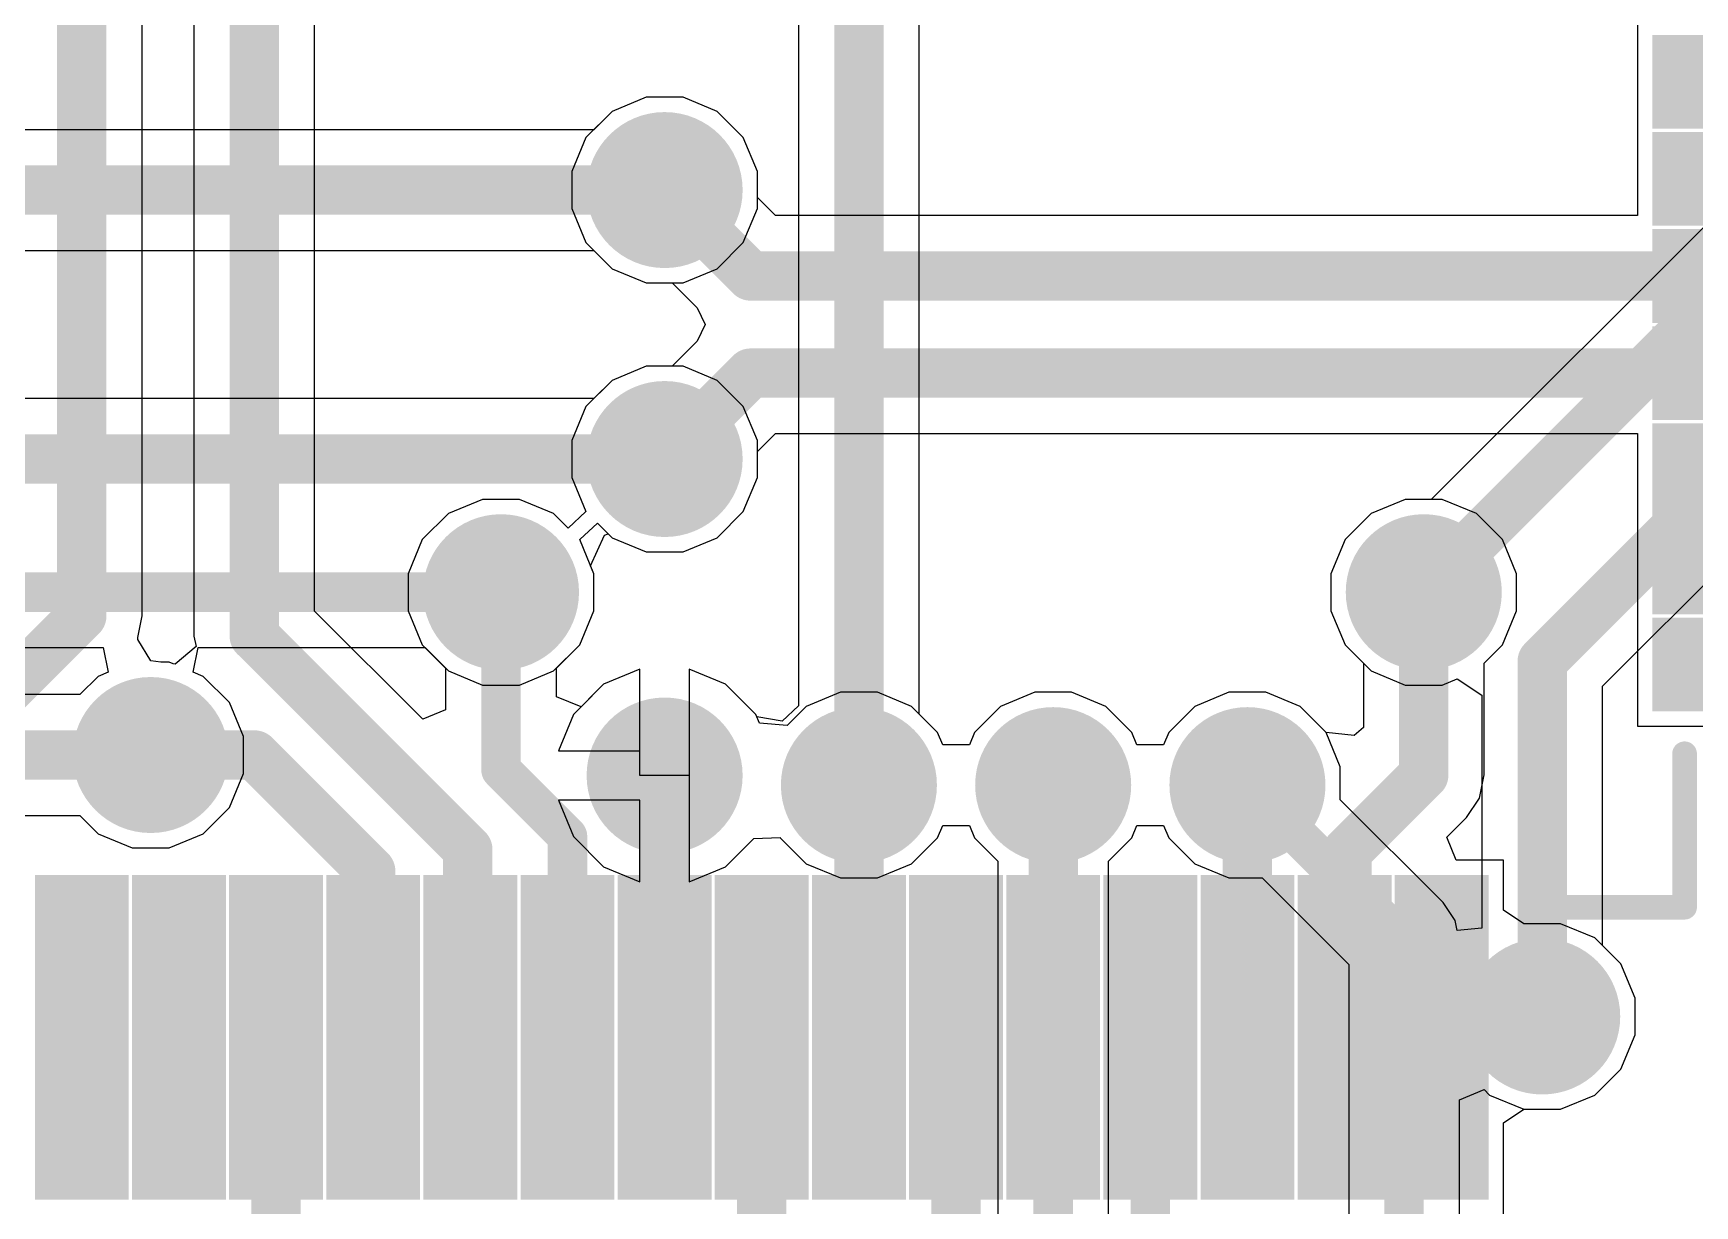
# Model space of a CAD drawing. Header units: millimetres. Extents: x -11 to 156, y -11 to 109.
# Drawn here: x 106.69 to 115.24, y 21.94 to 27.97 of the extents above; entities that cross this region are included whole.
import ezdxf

# ---------------------------------------------------------------- set-up
doc = ezdxf.new("R2010")
doc.units = ezdxf.units.MM
for name, color, linetype in [('BottomLayer', 5, 'Continuous'), ('BottomSolder', 6, 'Continuous'), ('TopLayer', 1, 'Continuous'), ('TopOverlay', 2, 'Continuous'), ('TopPaste', 8, 'Continuous'), ('TopSolder', 216, 'Continuous'), ('ViaHoleLayer', 16, 'Continuous')]:
    doc.layers.add(name, color=color, linetype=linetype)

# ---------------------------------------------------------------- blocks, each defined once
blk = doc.blocks.new('64_TQFP__10_10__11')
at = {"layer": 'TopLayer'}
for points in [[(-3.89, 4.935), (-3.89, 6.405), (-3.61, 6.405), (-3.61, 4.935)], [(-3.39, 4.935), (-3.39, 6.405), (-3.11, 6.405), (-3.11, 4.935)], [(-2.89, 4.935), (-2.89, 6.405), (-2.61, 6.405), (-2.61, 4.935)], [(-2.39, 4.935), (-2.39, 6.405), (-2.11, 6.405), (-2.11, 4.935)], [(-1.89, 4.935), (-1.89, 6.405), (-1.61, 6.405), (-1.61, 4.935)], [(-1.39, 4.935), (-1.39, 6.405), (-1.11, 6.405), (-1.11, 4.935)], [(-0.89, 4.935), (-0.89, 6.405), (-0.61, 6.405), (-0.61, 4.935)], [(-0.39, 4.935), (-0.39, 6.405), (-0.11, 6.405), (-0.11, 4.935)], [(0.11, 4.935), (0.11, 6.405), (0.39, 6.405), (0.39, 4.935)], [(0.61, 4.935), (0.61, 6.405), (0.89, 6.405), (0.89, 4.935)], [(1.11, 4.935), (1.11, 6.405), (1.39, 6.405), (1.39, 4.935)], [(1.61, 4.935), (1.61, 6.405), (1.89, 6.405), (1.89, 4.935)], [(2.11, 4.935), (2.11, 6.405), (2.39, 6.405), (2.39, 4.935)], [(2.61, 4.935), (2.61, 6.405), (2.89, 6.405), (2.89, 4.935)], [(3.11, 4.935), (3.11, 6.405), (3.39, 6.405), (3.39, 4.935)], [(-6.405, 3.89), (-4.935, 3.89), (-4.935, 3.61), (-6.405, 3.61)], [(-6.405, 3.39), (-4.935, 3.39), (-4.935, 3.11), (-6.405, 3.11)], [(-6.405, 2.89), (-4.935, 2.89), (-4.935, 2.61), (-6.405, 2.61)], [(-6.405, 2.39), (-4.935, 2.39), (-4.935, 2.11), (-6.405, 2.11)], [(-6.405, 1.89), (-4.935, 1.89), (-4.935, 1.61), (-6.405, 1.61)], [(-6.405, 1.39), (-4.935, 1.39), (-4.935, 1.11), (-6.405, 1.11)], [(-6.405, 0.89), (-4.935, 0.89), (-4.935, 0.61), (-6.405, 0.61)]]:
    blk.add_hatch(color=1, dxfattribs=at).paths.add_polyline_path(points)
at = {"layer": 'TopPaste'}
for points in [[(-3.89, 4.935), (-3.89, 6.405), (-3.61, 6.405), (-3.61, 4.935)], [(-3.39, 4.935), (-3.39, 6.405), (-3.11, 6.405), (-3.11, 4.935)], [(-2.89, 4.935), (-2.89, 6.405), (-2.61, 6.405), (-2.61, 4.935)], [(-2.39, 4.935), (-2.39, 6.405), (-2.11, 6.405), (-2.11, 4.935)], [(-1.89, 4.935), (-1.89, 6.405), (-1.61, 6.405), (-1.61, 4.935)], [(-1.39, 4.935), (-1.39, 6.405), (-1.11, 6.405), (-1.11, 4.935)], [(-0.89, 4.935), (-0.89, 6.405), (-0.61, 6.405), (-0.61, 4.935)], [(-0.39, 4.935), (-0.39, 6.405), (-0.11, 6.405), (-0.11, 4.935)], [(0.11, 4.935), (0.11, 6.405), (0.39, 6.405), (0.39, 4.935)], [(0.61, 4.935), (0.61, 6.405), (0.89, 6.405), (0.89, 4.935)], [(1.11, 4.935), (1.11, 6.405), (1.39, 6.405), (1.39, 4.935)], [(1.61, 4.935), (1.61, 6.405), (1.89, 6.405), (1.89, 4.935)], [(2.11, 4.935), (2.11, 6.405), (2.39, 6.405), (2.39, 4.935)], [(2.61, 4.935), (2.61, 6.405), (2.89, 6.405), (2.89, 4.935)], [(3.11, 4.935), (3.11, 6.405), (3.39, 6.405), (3.39, 4.935)], [(-6.405, 3.89), (-4.935, 3.89), (-4.935, 3.61), (-6.405, 3.61)], [(-6.405, 3.39), (-4.935, 3.39), (-4.935, 3.11), (-6.405, 3.11)], [(-6.405, 2.89), (-4.935, 2.89), (-4.935, 2.61), (-6.405, 2.61)], [(-6.405, 2.39), (-4.935, 2.39), (-4.935, 2.11), (-6.405, 2.11)], [(-6.405, 1.89), (-4.935, 1.89), (-4.935, 1.61), (-6.405, 1.61)], [(-6.405, 1.39), (-4.935, 1.39), (-4.935, 1.11), (-6.405, 1.11)], [(-6.405, 0.89), (-4.935, 0.89), (-4.935, 0.61), (-6.405, 0.61)]]:
    blk.add_hatch(color=8, dxfattribs=at).paths.add_polyline_path(points)
at = {"layer": 'TopSolder'}
for points in [[(-3.9916, 4.8334), (-3.9916, 6.5066), (-3.5084, 6.5066), (-3.5084, 4.8334)], [(-3.4916, 4.8334), (-3.4916, 6.5066), (-3.0084, 6.5066), (-3.0084, 4.8334)], [(-2.9916, 4.8334), (-2.9916, 6.5066), (-2.5084, 6.5066), (-2.5084, 4.8334)], [(-2.4916, 4.8334), (-2.4916, 6.5066), (-2.0084, 6.5066), (-2.0084, 4.8334)], [(-1.9916, 4.8334), (-1.9916, 6.5066), (-1.5084, 6.5066), (-1.5084, 4.8334)], [(-1.4916, 4.8334), (-1.4916, 6.5066), (-1.0084, 6.5066), (-1.0084, 4.8334)], [(-0.9916, 4.8334), (-0.9916, 6.5066), (-0.5084, 6.5066), (-0.5084, 4.8334)], [(-0.4916, 4.8334), (-0.4916, 6.5066), (-0.0084, 6.5066), (-0.0084, 4.8334)], [(0.0084, 4.8334), (0.0084, 6.5066), (0.4916, 6.5066), (0.4916, 4.8334)], [(0.5084, 4.8334), (0.5084, 6.5066), (0.9916, 6.5066), (0.9916, 4.8334)], [(1.0084, 4.8334), (1.0084, 6.5066), (1.4916, 6.5066), (1.4916, 4.8334)], [(1.5084, 4.8334), (1.5084, 6.5066), (1.9916, 6.5066), (1.9916, 4.8334)], [(2.0084, 4.8334), (2.0084, 6.5066), (2.4916, 6.5066), (2.4916, 4.8334)], [(2.5084, 4.8334), (2.5084, 6.5066), (2.9916, 6.5066), (2.9916, 4.8334)], [(3.0084, 4.8334), (3.0084, 6.5066), (3.4916, 6.5066), (3.4916, 4.8334)], [(-6.5066, 3.9916), (-4.8334, 3.9916), (-4.8334, 3.5084), (-6.5066, 3.5084)], [(-6.5066, 3.4916), (-4.8334, 3.4916), (-4.8334, 3.0084), (-6.5066, 3.0084)], [(-6.5066, 2.9916), (-4.8334, 2.9916), (-4.8334, 2.5084), (-6.5066, 2.5084)], [(-6.5066, 2.4916), (-4.8334, 2.4916), (-4.8334, 2.0084), (-6.5066, 2.0084)], [(-6.5066, 1.9916), (-4.8334, 1.9916), (-4.8334, 1.5084), (-6.5066, 1.5084)], [(-6.5066, 1.4916), (-4.8334, 1.4916), (-4.8334, 1.0084), (-6.5066, 1.0084)], [(-6.5066, 0.9916), (-4.8334, 0.9916), (-4.8334, 0.5084), (-6.5066, 0.5084)]]:
    blk.add_hatch(color=216, dxfattribs=at).paths.add_polyline_path(points)
at = {"layer": 'TopOverlay', "const_width": 0.127}
for points in [[(-5, 5), (-5, 4.21)], [(-4.21, 5), (-5, 5)]]:
    blk.add_lwpolyline(points, dxfattribs=at)
at = {"layer": 'TopOverlay', "const_width": 0.0635}
for points in [[(-5.0318, 5, 1), (-4.9683, 5, 1)], [(-5.0318, 5, 1), (-4.9683, 5, 1)], [(-4.2417, 5, 1), (-4.1782, 5, 1)], [(-5.0318, 4.21, 1), (-4.9683, 4.21, 1)]]:
    blk.add_lwpolyline(points, format="xyb", close=True, dxfattribs=at)

msp = doc.modelspace()

# ---------------------------------------------------------------- hatches: boundary and pattern name
at = {"layer": 'BottomLayer'}
h = msp.add_hatch(color=5, dxfattribs=at)
edge = h.paths.add_edge_path()
edge.add_arc((109.9352, 27.1658), 0.3, 0, 360)
h = msp.add_hatch(color=5, dxfattribs=at)
edge = h.paths.add_edge_path()
edge.add_arc((109.9352, 25.781), 0.3, 0, 360)
h = msp.add_hatch(color=5, dxfattribs=at)
edge = h.paths.add_edge_path()
edge.add_arc((109.093, 25.0952), 0.3, 0, 360)
h = msp.add_hatch(color=5, dxfattribs=at)
edge = h.paths.add_edge_path()
edge.add_arc((113.8428, 25.0952), 0.3, 0, 360)
h = msp.add_hatch(color=5, dxfattribs=at)
edge = h.paths.add_edge_path()
edge.add_arc((107.2896, 24.257), 0.3, 0, 360)
h = msp.add_hatch(color=5, dxfattribs=at)
edge = h.paths.add_edge_path()
edge.add_arc((109.9352, 24.1514), 0.3, 0, 360)
h = msp.add_hatch(color=5, dxfattribs=at)
edge = h.paths.add_edge_path()
edge.add_arc((110.9352, 24.102), 0.3, 0, 360)
h = msp.add_hatch(color=5, dxfattribs=at)
edge = h.paths.add_edge_path()
edge.add_arc((111.9352, 24.102), 0.3, 0, 360)
h = msp.add_hatch(color=5, dxfattribs=at)
edge = h.paths.add_edge_path()
edge.add_arc((112.9352, 24.102), 0.3, 0, 360)
h = msp.add_hatch(color=5, dxfattribs=at)
edge = h.paths.add_edge_path()
edge.add_arc((114.4524, 22.9108), 0.3, 0, 360)
at = {"layer": 'BottomSolder'}
h = msp.add_hatch(color=6, dxfattribs=at)
edge = h.paths.add_edge_path()
edge.add_arc((109.9352, 27.1658), 0.4016, 0, 360)
h = msp.add_hatch(color=6, dxfattribs=at)
edge = h.paths.add_edge_path()
edge.add_arc((109.9352, 25.781), 0.4016, 0, 360)
h = msp.add_hatch(color=6, dxfattribs=at)
edge = h.paths.add_edge_path()
edge.add_arc((109.093, 25.0952), 0.4016, 0, 360)
h = msp.add_hatch(color=6, dxfattribs=at)
edge = h.paths.add_edge_path()
edge.add_arc((113.8428, 25.0952), 0.4016, 0, 360)
h = msp.add_hatch(color=6, dxfattribs=at)
edge = h.paths.add_edge_path()
edge.add_arc((107.2896, 24.257), 0.4016, 0, 360)
h = msp.add_hatch(color=6, dxfattribs=at)
edge = h.paths.add_edge_path()
edge.add_arc((109.9352, 24.1514), 0.4016, 0, 360)
h = msp.add_hatch(color=6, dxfattribs=at)
edge = h.paths.add_edge_path()
edge.add_arc((110.9352, 24.102), 0.4016, 0, 360)
h = msp.add_hatch(color=6, dxfattribs=at)
edge = h.paths.add_edge_path()
edge.add_arc((111.9352, 24.102), 0.4016, 0, 360)
h = msp.add_hatch(color=6, dxfattribs=at)
edge = h.paths.add_edge_path()
edge.add_arc((112.9352, 24.102), 0.4016, 0, 360)
h = msp.add_hatch(color=6, dxfattribs=at)
edge = h.paths.add_edge_path()
edge.add_arc((114.4524, 22.9108), 0.4016, 0, 360)
at = {"layer": 'TopLayer'}
h = msp.add_hatch(color=1, dxfattribs=at)
edge = h.paths.add_edge_path()
edge.add_arc((109.9352, 27.1658), 0.3, 0, 360)
h = msp.add_hatch(color=1, dxfattribs=at)
edge = h.paths.add_edge_path()
edge.add_arc((109.9352, 25.781), 0.3, 0, 360)
h = msp.add_hatch(color=1, dxfattribs=at)
edge = h.paths.add_edge_path()
edge.add_arc((109.093, 25.0952), 0.3, 0, 360)
h = msp.add_hatch(color=1, dxfattribs=at)
edge = h.paths.add_edge_path()
edge.add_arc((113.8428, 25.0952), 0.3, 0, 360)
h = msp.add_hatch(color=1, dxfattribs=at)
edge = h.paths.add_edge_path()
edge.add_arc((107.2896, 24.257), 0.3, 0, 360)
h = msp.add_hatch(color=1, dxfattribs=at)
edge = h.paths.add_edge_path()
edge.add_arc((109.9352, 24.1514), 0.3, 0, 360)
h = msp.add_hatch(color=1, dxfattribs=at)
edge = h.paths.add_edge_path()
edge.add_arc((110.9352, 24.102), 0.3, 0, 360)
h = msp.add_hatch(color=1, dxfattribs=at)
edge = h.paths.add_edge_path()
edge.add_arc((111.9352, 24.102), 0.3, 0, 360)
h = msp.add_hatch(color=1, dxfattribs=at)
edge = h.paths.add_edge_path()
edge.add_arc((112.9352, 24.102), 0.3, 0, 360)
h = msp.add_hatch(color=1, dxfattribs=at)
edge = h.paths.add_edge_path()
edge.add_arc((114.4524, 22.9108), 0.3, 0, 360)
at = {"layer": 'TopSolder'}
h = msp.add_hatch(color=216, dxfattribs=at)
edge = h.paths.add_edge_path()
edge.add_arc((109.9352, 27.1658), 0.4016, 0, 360)
h = msp.add_hatch(color=216, dxfattribs=at)
edge = h.paths.add_edge_path()
edge.add_arc((109.9352, 25.781), 0.4016, 0, 360)
h = msp.add_hatch(color=216, dxfattribs=at)
edge = h.paths.add_edge_path()
edge.add_arc((109.093, 25.0952), 0.4016, 0, 360)
h = msp.add_hatch(color=216, dxfattribs=at)
edge = h.paths.add_edge_path()
edge.add_arc((113.8428, 25.0952), 0.4016, 0, 360)
h = msp.add_hatch(color=216, dxfattribs=at)
edge = h.paths.add_edge_path()
edge.add_arc((107.2896, 24.257), 0.4016, 0, 360)
h = msp.add_hatch(color=216, dxfattribs=at)
edge = h.paths.add_edge_path()
edge.add_arc((109.9352, 24.1514), 0.4016, 0, 360)
h = msp.add_hatch(color=216, dxfattribs=at)
edge = h.paths.add_edge_path()
edge.add_arc((110.9352, 24.102), 0.4016, 0, 360)
h = msp.add_hatch(color=216, dxfattribs=at)
edge = h.paths.add_edge_path()
edge.add_arc((111.9352, 24.102), 0.4016, 0, 360)
h = msp.add_hatch(color=216, dxfattribs=at)
edge = h.paths.add_edge_path()
edge.add_arc((112.9352, 24.102), 0.4016, 0, 360)
h = msp.add_hatch(color=216, dxfattribs=at)
edge = h.paths.add_edge_path()
edge.add_arc((114.4524, 22.9108), 0.4016, 0, 360)
at = {"layer": 'ViaHoleLayer'}
h = msp.add_hatch(color=16, dxfattribs=at)
edge = h.paths.add_edge_path()
edge.add_arc((109.9352, 27.1658), 0.15, 0, 360)
h = msp.add_hatch(color=16, dxfattribs=at)
edge = h.paths.add_edge_path()
edge.add_arc((109.9352, 25.781), 0.15, 0, 360)
h = msp.add_hatch(color=16, dxfattribs=at)
edge = h.paths.add_edge_path()
edge.add_arc((109.093, 25.0952), 0.15, 0, 360)
h = msp.add_hatch(color=16, dxfattribs=at)
edge = h.paths.add_edge_path()
edge.add_arc((113.8428, 25.0952), 0.15, 0, 360)
h = msp.add_hatch(color=16, dxfattribs=at)
edge = h.paths.add_edge_path()
edge.add_arc((107.2896, 24.257), 0.15, 0, 360)
h = msp.add_hatch(color=16, dxfattribs=at)
edge = h.paths.add_edge_path()
edge.add_arc((109.9352, 24.1514), 0.15, 0, 360)
h = msp.add_hatch(color=16, dxfattribs=at)
edge = h.paths.add_edge_path()
edge.add_arc((110.9352, 24.102), 0.15, 0, 360)
h = msp.add_hatch(color=16, dxfattribs=at)
edge = h.paths.add_edge_path()
edge.add_arc((111.9352, 24.102), 0.15, 0, 360)
h = msp.add_hatch(color=16, dxfattribs=at)
edge = h.paths.add_edge_path()
edge.add_arc((112.9352, 24.102), 0.15, 0, 360)
h = msp.add_hatch(color=16, dxfattribs=at)
edge = h.paths.add_edge_path()
edge.add_arc((114.4524, 22.9108), 0.15, 0, 360)

# ---------------------------------------------------------------- linework, layer by layer
at = {"layer": 'BottomLayer'}
for p, q in [((111.246, 24.4669), (111.246, 28.2822)), ((110.6244, 28.1535), (110.6244, 24.5102)), ((109.8402, 27.6436), (109.6645, 27.5709)), ((110.0302, 27.6436), (109.8402, 27.6436)), ((110.2059, 27.5709), (110.0302, 27.6436)), ((109.6645, 27.5709), (109.5703, 27.4766)), ((110.3403, 27.4364), (110.2059, 27.5709)), ((109.5703, 27.4766), (100.1631, 27.4766)), ((110.413, 27.2608), (110.3403, 27.4364)), ((110.413, 27.0708), (110.413, 27.2608)), ((115.5281, 27.2199), (113.8811, 25.573)), ((110.3403, 26.8951), (110.413, 27.0708)), ((96.8143, 26.855), (109.5703, 26.855)), ((109.5703, 26.855), (109.6645, 26.7607)), ((110.2059, 26.7607), (110.3403, 26.8951)), ((109.6645, 26.7607), (109.8402, 26.688)), ((109.8402, 26.688), (110.0302, 26.688)), ((110.0302, 26.688), (110.2059, 26.7607)), ((109.8402, 26.2588), (109.6645, 26.1861)), ((110.0302, 26.2588), (109.8402, 26.2588)), ((110.2059, 26.1861), (110.0302, 26.2588)), ((109.6645, 26.1861), (109.5703, 26.0918)), ((110.3403, 26.0517), (110.2059, 26.1861)), ((114.7632, 24.6109), (116.3337, 26.1814)), ((109.5703, 26.0918), (96.2307, 26.0918)), ((110.413, 25.876), (110.3403, 26.0517)), ((110.413, 25.686), (110.413, 25.876)), ((110.3403, 25.5103), (110.413, 25.686)), ((113.7478, 25.573), (113.5721, 25.5003)), ((113.8811, 25.573), (113.7478, 25.573)), ((110.2059, 25.3759), (110.3403, 25.5103)), ((113.5721, 25.5003), (113.4377, 25.3659)), ((109.5539, 25.2311), (109.6261, 25.3887)), ((109.6261, 25.3887), (109.6454, 25.3951)), ((109.6454, 25.3951), (109.6645, 25.3759)), ((109.6645, 25.3759), (109.8402, 25.3032)), ((110.0302, 25.3032), (110.2059, 25.3759)), ((113.4377, 25.3659), (113.365, 25.1902)), ((109.5708, 25.1902), (109.5539, 25.2311)), ((109.8402, 25.3032), (110.0302, 25.3032)), ((109.5708, 25.0002), (109.5708, 25.1902)), ((113.365, 25.1902), (113.365, 25.0002)), ((109.4981, 24.8245), (109.5708, 25.0002)), ((113.365, 25.0002), (113.4377, 24.8245)), ((98.314, 24.8103), (107.045, 24.8103)), ((107.045, 24.8103), (107.0703, 24.6833)), ((107.5089, 24.6833), (107.5342, 24.8103)), ((107.5342, 24.8103), (108.7022, 24.8103)), ((108.7022, 24.8103), (108.8223, 24.6901)), ((109.3637, 24.6901), (109.4981, 24.8245)), ((113.4377, 24.8245), (113.5721, 24.6901)), ((107.0189, 24.6621), (106.9247, 24.5678)), ((107.0703, 24.6833), (107.0189, 24.6621)), ((107.5603, 24.6621), (107.5089, 24.6833)), ((107.6947, 24.5277), (107.5603, 24.6621)), ((108.8223, 24.6901), (108.998, 24.6174)), ((109.188, 24.6174), (109.3637, 24.6901)), ((109.8082, 24.6984), (109.6214, 24.6211)), ((109.8082, 24.2784), (109.8082, 24.6984)), ((110.249, 24.6211), (110.0622, 24.6984)), ((110.0622, 24.6984), (110.0622, 24.1514)), ((113.5721, 24.6901), (113.7478, 24.6174)), ((113.9378, 24.6174), (114.0146, 24.6492)), ((114.0146, 24.6492), (114.1416, 24.5643)), ((106.9247, 24.5678), (98.4343, 24.5678)), ((108.998, 24.6174), (109.188, 24.6174)), ((109.6214, 24.6211), (109.4655, 24.4652)), ((110.4049, 24.4652), (110.249, 24.6211)), ((111.8402, 24.5798), (111.6645, 24.5071)), ((112.0302, 24.5798), (111.8402, 24.5798)), ((112.2059, 24.5071), (112.0302, 24.5798)), ((112.8402, 24.5798), (112.6645, 24.5071)), ((113.0302, 24.5798), (112.8402, 24.5798)), ((113.2059, 24.5071), (113.0302, 24.5798)), ((113.7478, 24.6174), (113.9378, 24.6174)), ((114.1416, 24.5643), (114.1416, 23.366)), ((114.7632, 23.2757), (114.7632, 24.6109)), ((107.7674, 24.352), (107.6947, 24.5277)), ((109.4655, 24.4652), (109.3882, 24.2784)), ((110.4097, 24.4534), (110.4049, 24.4652)), ((110.6244, 24.5102), (110.5405, 24.4316)), ((111.3403, 24.3727), (111.246, 24.4669)), ((111.6645, 24.5071), (111.5301, 24.3727)), ((112.3403, 24.3727), (112.2059, 24.5071)), ((112.6645, 24.5071), (112.5301, 24.3727)), ((113.3403, 24.3727), (113.2059, 24.5071)), ((110.5405, 24.4316), (110.4097, 24.4534)), ((107.7674, 24.162), (107.7674, 24.352)), ((111.3665, 24.3094), (111.3403, 24.3727)), ((111.5039, 24.3094), (111.3665, 24.3094)), ((111.5301, 24.3727), (111.5039, 24.3094)), ((112.3665, 24.3094), (112.3403, 24.3727)), ((112.5039, 24.3094), (112.3665, 24.3094)), ((112.5301, 24.3727), (112.5039, 24.3094)), ((113.413, 24.197), (113.3403, 24.3727)), ((109.3882, 24.2784), (109.8082, 24.2784)), ((107.6947, 23.9863), (107.7674, 24.162)), ((110.0622, 24.1514), (110.0622, 23.6044)), ((113.413, 24.0271), (113.413, 24.197)), ((107.5603, 23.8519), (107.6947, 23.9863)), ((109.8082, 24.0244), (109.3882, 24.0244)), ((109.3882, 24.0244), (109.4655, 23.8376)), ((109.8082, 23.6044), (109.8082, 24.0244)), ((113.9426, 23.4974), (113.413, 24.0271)), ((101.9891, 23.9462), (106.9247, 23.9462)), ((106.9247, 23.9462), (107.0189, 23.8519)), ((111.3403, 23.8313), (111.3665, 23.8946)), ((111.3665, 23.8946), (111.5039, 23.8946)), ((111.5039, 23.8946), (111.5301, 23.8313)), ((112.3403, 23.8313), (112.3665, 23.8946)), ((112.3665, 23.8946), (112.5039, 23.8946)), ((112.5039, 23.8946), (112.5301, 23.8313)), ((107.0189, 23.8519), (107.1946, 23.7792)), ((107.1946, 23.7792), (107.3846, 23.7792)), ((107.3846, 23.7792), (107.5603, 23.8519)), ((109.4655, 23.8376), (109.6214, 23.6817)), ((110.249, 23.6817), (110.3944, 23.8271)), ((110.3944, 23.8271), (110.5297, 23.8324)), ((110.5297, 23.8324), (110.5301, 23.8313)), ((110.5301, 23.8313), (110.6645, 23.6969)), ((111.2059, 23.6969), (111.3403, 23.8313)), ((111.5301, 23.8313), (111.6503, 23.7112)), ((112.2201, 23.7112), (112.3403, 23.8313)), ((112.5301, 23.8313), (112.6645, 23.6969)), ((110.6645, 23.6969), (110.8402, 23.6242)), ((111.0302, 23.6242), (111.2059, 23.6969)), ((111.6503, 23.7112), (111.6503, 19.9488)), ((112.2201, 19.9488), (112.2201, 23.7112)), ((112.6645, 23.6969), (112.8402, 23.6242)), ((109.6214, 23.6817), (109.8082, 23.6044)), ((110.0622, 23.6044), (110.249, 23.6817)), ((110.8402, 23.6242), (111.0302, 23.6242)), ((112.8402, 23.6242), (113.0101, 23.6242)), ((113.0101, 23.6242), (113.4563, 23.178)), ((114.0044, 23.405), (113.9426, 23.4974)), ((113.9426, 23.4974), (113.9426, 23.4974)), ((114.0146, 23.3535), (114.0044, 23.405)), ((114.1416, 23.366), (114.0146, 23.3535)), ((114.8575, 23.1815), (114.7632, 23.2757)), ((113.4563, 23.178), (113.4563, 20.935)), ((114.9302, 23.0058), (114.8575, 23.1815)), ((114.9302, 22.8158), (114.9302, 23.0058)), ((114.8575, 22.6401), (114.9302, 22.8158)), ((114.7231, 22.5057), (114.8575, 22.6401)), ((114.0261, 22.4818), (114.1531, 22.5344)), ((114.1531, 22.5344), (114.1817, 22.5057)), ((114.1817, 22.5057), (114.3574, 22.433)), ((114.5474, 22.433), (114.7231, 22.5057)), ((114.0261, 18.5772), (114.0261, 22.4818)), ((114.3574, 22.433), (114.5474, 22.433))]:
    msp.add_line(p, q, dxfattribs=at)
for points, const_width in [([(110.9352, 24.102), (110.9352, 28.2822)], 0.254), ([(96.6856, 27.1658), (109.9352, 27.1658)], 0.254), ([(113.8428, 25.0952), (115.7478, 27.0002)], 0.254), ([(114.4524, 24.7396), (116.205, 26.4922)], 0.254), ([(96.0628, 25.781), (109.9352, 25.781)], 0.254), ([(97.6122, 25.0952), (109.093, 25.0952)], 0.2032), ([(114.4524, 22.9108), (114.4524, 24.7396)], 0.254), ([(98.0694, 24.257), (107.2896, 24.257)], 0.254), ([(111.9352, 19.558), (111.9352, 24.102)], 0.2032), ([(112.9352, 24.102), (113.7412, 23.296)], 0.2032), ([(113.7412, 18.1864), (113.7412, 23.296)], 0.2032)]:
    msp.add_lwpolyline(points, dxfattribs=dict(at, const_width=const_width))
for points, const_width in [([(109.8717, 27.1658, 1), (109.9987, 27.1658, 1)], 0.127), ([(109.8717, 25.781, 1), (109.9987, 25.781, 1)], 0.127), ([(109.0422, 25.0952, 1), (109.1438, 25.0952, 1)], 0.1016), ([(113.7793, 25.0952, 1), (113.9063, 25.0952, 1)], 0.127), ([(114.3889, 24.7396, 1), (114.5159, 24.7396, 1)], 0.127), ([(114.3889, 24.7396, 1), (114.5159, 24.7396, 1)], 0.127), ([(107.2261, 24.257, 1), (107.3531, 24.257, 1)], 0.127), ([(110.8717, 24.102, 1), (110.9987, 24.102, 1)], 0.127), ([(111.8844, 24.102, 1), (111.986, 24.102, 1)], 0.1016), ([(112.8844, 24.102, 1), (112.986, 24.102, 1)], 0.1016), ([(113.6904, 23.296, 1), (113.792, 23.296, 1)], 0.1016), ([(113.6904, 23.296, 1), (113.792, 23.296, 1)], 0.1016), ([(114.3889, 22.9108, 1), (114.5159, 22.9108, 1)], 0.127)]:
    msp.add_lwpolyline(points, format="xyb", close=True, dxfattribs=dict(at, const_width=const_width))
at = {"layer": 'TopLayer'}
for p, q in [((107.246, 24.9735), (107.246, 32.5025)), ((107.5122, 32.3249), (107.5122, 24.8695)), ((108.1338, 24.9982), (108.1338, 32.3249)), ((114.9424, 28.2206), (114.9424, 27.0342)), ((109.8402, 27.6436), (109.6645, 27.5709)), ((110.0302, 27.6436), (109.8402, 27.6436)), ((110.2059, 27.5709), (110.0302, 27.6436)), ((109.6645, 27.5709), (109.5301, 27.4364)), ((110.3403, 27.4364), (110.2059, 27.5709)), ((109.5301, 27.4364), (109.4574, 27.2608)), ((110.413, 27.2608), (110.3403, 27.4364)), ((109.4574, 27.2608), (109.4574, 27.0708)), ((110.413, 27.1275), (110.413, 27.2608)), ((110.5063, 27.0342), (110.413, 27.1275)), ((109.4574, 27.0708), (109.5301, 26.8951)), ((114.9424, 27.0342), (110.5063, 27.0342)), ((109.5301, 26.8951), (109.6645, 26.7607)), ((109.6645, 26.7607), (109.8402, 26.688)), ((109.8402, 26.688), (109.9735, 26.688)), ((109.9735, 26.688), (110.1026, 26.5589)), ((110.1026, 26.5589), (110.1434, 26.4734)), ((110.1434, 26.4734), (110.1026, 26.3879)), ((110.1026, 26.3879), (109.9735, 26.2588)), ((109.8402, 26.2588), (109.6645, 26.1861)), ((109.9735, 26.2588), (109.8402, 26.2588)), ((109.6645, 26.1861), (109.5301, 26.0517)), ((109.5301, 26.0517), (109.4574, 25.876)), ((109.4574, 25.876), (109.4574, 25.686)), ((110.413, 25.8193), (110.5063, 25.9126)), ((110.5063, 25.9126), (114.9424, 25.9126)), ((114.9424, 25.9126), (114.9424, 25.4056)), ((110.413, 25.686), (110.413, 25.8193)), ((109.4574, 25.686), (109.5301, 25.5104)), ((110.3403, 25.5103), (110.413, 25.686)), ((108.998, 25.573), (108.8223, 25.5003)), ((109.188, 25.573), (108.998, 25.573)), ((109.3637, 25.5003), (109.188, 25.573)), ((113.7478, 25.573), (113.5721, 25.5003)), ((113.9378, 25.573), (113.7478, 25.573)), ((114.1135, 25.5003), (113.9378, 25.573)), ((108.8223, 25.5003), (108.6879, 25.3659)), ((109.4382, 25.4257), (109.3637, 25.5003)), ((109.5301, 25.5104), (109.4382, 25.4257)), ((110.2059, 25.3759), (110.3403, 25.5103)), ((113.5721, 25.5003), (113.4377, 25.3659)), ((114.2479, 25.3659), (114.1135, 25.5003)), ((109.4981, 25.3658), (109.59, 25.4505)), ((109.59, 25.4505), (109.6645, 25.3759)), ((114.9424, 25.4056), (114.9424, 24.4056)), ((108.6879, 25.3659), (108.6152, 25.1902)), ((109.5708, 25.1902), (109.4981, 25.3658)), ((109.6645, 25.3759), (109.8402, 25.3032)), ((110.0302, 25.3032), (110.2059, 25.3759)), ((113.4377, 25.3659), (113.365, 25.1902)), ((114.3206, 25.1902), (114.2479, 25.3659)), ((109.8402, 25.3032), (110.0302, 25.3032)), ((108.6152, 25.1902), (108.6152, 25.0002)), ((109.5708, 25.0002), (109.5708, 25.1902)), ((113.365, 25.1902), (113.365, 25.0002)), ((114.3206, 25.0002), (114.3206, 25.1902)), ((107.2238, 24.8618), (107.246, 24.9735)), ((108.6908, 24.4412), (108.1338, 24.9982)), ((108.6152, 25.0002), (108.6879, 24.8245)), ((109.4981, 24.8245), (109.5708, 25.0002)), ((113.365, 25.0002), (113.4377, 24.8245)), ((114.2479, 24.8245), (114.3206, 25.0002)), ((107.2236, 24.8524), (107.2238, 24.8618)), ((107.2907, 24.7419), (107.2236, 24.8524)), ((107.5231, 24.8149), (107.4153, 24.7247)), ((107.5122, 24.8695), (107.5231, 24.8149)), ((108.6879, 24.8245), (108.8081, 24.7044)), ((109.3779, 24.7044), (109.4981, 24.8245)), ((113.4377, 24.8245), (113.532, 24.7303)), ((114.1536, 24.7303), (114.2479, 24.8245)), ((107.3424, 24.7348), (107.2907, 24.7419)), ((107.3846, 24.7348), (107.3424, 24.7348)), ((107.4057, 24.7261), (107.3846, 24.7348)), ((107.4153, 24.7247), (107.4057, 24.7261)), ((113.532, 24.7303), (113.532, 24.3979)), ((114.1536, 24.1543), (114.1536, 24.7303)), ((108.8081, 24.7044), (108.8081, 24.4898)), ((109.3779, 24.5572), (109.3779, 24.7044)), ((109.8082, 24.6984), (109.6214, 24.6211)), ((109.8082, 24.1514), (109.8082, 24.6984)), ((110.249, 24.6211), (110.0622, 24.6984)), ((110.0622, 24.6984), (110.0622, 24.1514)), ((109.5049, 24.5045), (109.3779, 24.5572)), ((109.6214, 24.6211), (109.5049, 24.5045)), ((110.4049, 24.4652), (110.249, 24.6211)), ((110.8402, 24.5798), (110.6645, 24.5071)), ((111.0302, 24.5798), (110.8402, 24.5798)), ((111.2059, 24.5071), (111.0302, 24.5798)), ((111.8402, 24.5798), (111.6645, 24.5071)), ((112.0302, 24.5798), (111.8402, 24.5798)), ((112.2059, 24.5071), (112.0302, 24.5798)), ((112.8402, 24.5798), (112.6645, 24.5071)), ((113.0302, 24.5798), (112.8402, 24.5798)), ((113.2059, 24.5071), (113.0302, 24.5798)), ((108.8081, 24.4898), (108.6908, 24.4412)), ((110.4232, 24.421), (110.4049, 24.4652)), ((110.6645, 24.5071), (110.5659, 24.4084)), ((111.3403, 24.3727), (111.2059, 24.5071)), ((111.6645, 24.5071), (111.5301, 24.3727)), ((112.3403, 24.3727), (112.2059, 24.5071)), ((112.6645, 24.5071), (112.5301, 24.3727)), ((113.3403, 24.3727), (113.2059, 24.5071)), ((110.5659, 24.4084), (110.4232, 24.421)), ((113.532, 24.3979), (113.4837, 24.3583)), ((114.9424, 24.4056), (116.768, 24.4056)), ((111.3665, 24.3094), (111.3403, 24.3727)), ((111.5039, 24.3094), (111.3665, 24.3094)), ((111.5301, 24.3727), (111.5039, 24.3094)), ((112.3665, 24.3094), (112.3403, 24.3727)), ((112.5039, 24.3094), (112.3665, 24.3094)), ((112.5301, 24.3727), (112.5039, 24.3094)), ((113.4837, 24.3583), (113.3403, 24.3727)), ((110.0622, 24.1514), (109.8082, 24.1514)), ((114.1299, 24.0354), (114.1536, 24.1543)), ((114.0625, 23.9345), (114.1299, 24.0354)), ((113.9615, 23.8335), (114.0625, 23.9345)), ((114.0101, 23.7162), (113.9615, 23.8335)), ((114.253, 23.7162), (114.0101, 23.7162)), ((114.253, 23.4583), (114.253, 23.7162)), ((114.3574, 23.3886), (114.253, 23.4583)), ((114.5474, 23.3886), (114.3574, 23.3886)), ((114.7231, 23.3159), (114.5474, 23.3886)), ((114.8575, 23.1815), (114.7231, 23.3159)), ((114.9302, 23.0058), (114.8575, 23.1815)), ((114.9302, 22.8158), (114.9302, 23.0058)), ((114.8575, 22.6401), (114.9302, 22.8158)), ((114.7231, 22.5057), (114.8575, 22.6401)), ((114.5474, 22.433), (114.7231, 22.5057)), ((114.253, 22.3633), (114.3574, 22.433)), ((114.3574, 22.433), (114.5474, 22.433)), ((114.253, 21.8906), (114.253, 22.3633))]:
    msp.add_line(p, q, dxfattribs=at)
for points, const_width in [([(106.9352, 24.9735), (106.9352, 34.1434)], 0.254), ([(107.823, 24.8695), (107.823, 32.6898)], 0.254), ([(109.9352, 27.1658), (110.3776, 26.7234)], 0.254), ([(110.3776, 26.7234), (115.8552, 26.7234)], 0.254), ([(109.9352, 25.781), (110.3776, 26.2234)], 0.254), ([(110.3776, 26.2234), (115.8552, 26.2234)], 0.254), ([(109.093, 24.1808), (109.093, 25.0952)], 0.2032), ([(113.8428, 24.1543), (113.8428, 25.0952)], 0.254), ([(105.3043, 23.3426), (106.9352, 24.9735)], 0.254), ([(107.823, 24.8695), (108.9222, 23.7703)], 0.254), ([(107.2896, 24.257), (107.8248, 24.257)], 0.254), ([(107.8248, 24.257), (108.4222, 23.6596)], 0.254), ([(109.093, 24.1808), (109.4352, 23.8386)], 0.2032), ([(109.9352, 22.8034), (109.9352, 24.1514)], 0.254), ([(110.9352, 22.8034), (110.9352, 24.102)], 0.254), ([(111.9352, 22.8034), (111.9352, 24.102)], 0.254), ([(112.9352, 23.1695), (112.9352, 24.102)], 0.254), ([(113.4482, 23.7597), (113.8428, 24.1543)], 0.254), ([(108.9222, 22.8164), (108.9222, 23.7703)], 0.254), ([(109.4352, 22.8034), (109.4352, 23.8386)], 0.2032), ([(113.4482, 22.8164), (113.4482, 23.7597)], 0.254), ([(108.4222, 22.8164), (108.4222, 23.6596)], 0.254), ([(112.9352, 23.1695), (112.9482, 23.1565)], 0.254), ([(112.9352, 22.8034), (112.9352, 23.1695)], 0.254), ([(113.9352, 22.8978), (113.9482, 22.9108)], 0.254), ([(113.9352, 22.8034), (113.9352, 22.8978)], 0.254), ([(113.9482, 22.9108), (114.4524, 22.9108)], 0.254), ([(107.9352, 21.7784), (107.9352, 22.8034)], 0.254), ([(108.4222, 22.8164), (108.4352, 22.8034)], 0.254), ([(108.9222, 22.8164), (108.9352, 22.8034)], 0.254), ([(110.4352, 21.1114), (110.4352, 22.8034)], 0.254), ([(111.4352, 20.8226), (111.4352, 22.8034)], 0.254), ([(113.4352, 22.8034), (113.4482, 22.8164)], 0.254), ([(112.4352, 21.1942), (112.4352, 22.8034)], 0.2032)]:
    msp.add_lwpolyline(points, dxfattribs=dict(at, const_width=const_width))
for points, const_width in [([(109.8717, 27.1658, 1), (109.9987, 27.1658, 1)], 0.127), ([(110.3141, 26.7234, 1), (110.4411, 26.7234, 1)], 0.127), ([(110.3141, 26.7234, 1), (110.4411, 26.7234, 1)], 0.127), ([(110.3141, 26.2234, 1), (110.4411, 26.2234, 1)], 0.127), ([(110.3141, 26.2234, 1), (110.4411, 26.2234, 1)], 0.127), ([(109.8717, 25.781, 1), (109.9987, 25.781, 1)], 0.127), ([(109.0422, 25.0952, 1), (109.1438, 25.0952, 1)], 0.1016), ([(113.7793, 25.0952, 1), (113.9063, 25.0952, 1)], 0.127), ([(106.8717, 24.9735, 1), (106.9987, 24.9735, 1)], 0.127), ([(106.8717, 24.9735, 1), (106.9987, 24.9735, 1)], 0.127), ([(107.7595, 24.8695, 1), (107.8865, 24.8695, 1)], 0.127), ([(107.7595, 24.8695, 1), (107.8865, 24.8695, 1)], 0.127), ([(107.2261, 24.257, 1), (107.3531, 24.257, 1)], 0.127), ([(107.7613, 24.257, 1), (107.8883, 24.257, 1)], 0.127), ([(107.7613, 24.257, 1), (107.8883, 24.257, 1)], 0.127), ([(109.0422, 24.1808, 1), (109.1438, 24.1808, 1)], 0.1016), ([(109.0422, 24.1808, 1), (109.1438, 24.1808, 1)], 0.1016), ([(109.8717, 24.1514, 1), (109.9987, 24.1514, 1)], 0.127), ([(110.8717, 24.102, 1), (110.9987, 24.102, 1)], 0.127), ([(111.8717, 24.102, 1), (111.9987, 24.102, 1)], 0.127), ([(112.8717, 24.102, 1), (112.9987, 24.102, 1)], 0.127), ([(113.7793, 24.1543, 1), (113.9063, 24.1543, 1)], 0.127), ([(113.7793, 24.1543, 1), (113.9063, 24.1543, 1)], 0.127), ([(108.8587, 23.7703, 1), (108.9857, 23.7703, 1)], 0.127), ([(108.8587, 23.7703, 1), (108.9857, 23.7703, 1)], 0.127), ([(109.3844, 23.8386, 1), (109.486, 23.8386, 1)], 0.1016), ([(109.3844, 23.8386, 1), (109.486, 23.8386, 1)], 0.1016), ([(113.3847, 23.7597, 1), (113.5117, 23.7597, 1)], 0.127), ([(113.3847, 23.7597, 1), (113.5117, 23.7597, 1)], 0.127), ([(108.3587, 23.6596, 1), (108.4857, 23.6596, 1)], 0.127), ([(108.3587, 23.6596, 1), (108.4857, 23.6596, 1)], 0.127), ([(112.8717, 23.1695, 1), (112.9987, 23.1695, 1)], 0.127), ([(112.8717, 23.1695, 1), (112.9987, 23.1695, 1)], 0.127), ([(112.8717, 23.1695, 1), (112.9987, 23.1695, 1)], 0.127), ([(112.8847, 23.1565, 1), (113.0117, 23.1565, 1)], 0.127), ([(113.8717, 22.8978, 1), (113.9987, 22.8978, 1)], 0.127), ([(113.8717, 22.8978, 1), (113.9987, 22.8978, 1)], 0.127), ([(113.8847, 22.9108, 1), (114.0117, 22.9108, 1)], 0.127), ([(113.8847, 22.9108, 1), (114.0117, 22.9108, 1)], 0.127), ([(114.3889, 22.9108, 1), (114.5159, 22.9108, 1)], 0.127), ([(107.8717, 22.8034, 1), (107.9987, 22.8034, 1)], 0.127), ([(108.3587, 22.8164, 1), (108.4857, 22.8164, 1)], 0.127), ([(108.3587, 22.8164, 1), (108.4857, 22.8164, 1)], 0.127), ([(108.3717, 22.8034, 1), (108.4987, 22.8034, 1)], 0.127), ([(108.8587, 22.8164, 1), (108.9857, 22.8164, 1)], 0.127), ([(108.8587, 22.8164, 1), (108.9857, 22.8164, 1)], 0.127), ([(108.8717, 22.8034, 1), (108.9987, 22.8034, 1)], 0.127), ([(109.8717, 22.8034, 1), (109.9987, 22.8034, 1)], 0.127), ([(110.3717, 22.8034, 1), (110.4987, 22.8034, 1)], 0.127), ([(110.8717, 22.8034, 1), (110.9987, 22.8034, 1)], 0.127), ([(111.3717, 22.8034, 1), (111.4987, 22.8034, 1)], 0.127), ([(111.8717, 22.8034, 1), (111.9987, 22.8034, 1)], 0.127), ([(112.8717, 22.8034, 1), (112.9987, 22.8034, 1)], 0.127), ([(113.3717, 22.8034, 1), (113.4987, 22.8034, 1)], 0.127), ([(113.3847, 22.8164, 1), (113.5117, 22.8164, 1)], 0.127), ([(113.3847, 22.8164, 1), (113.5117, 22.8164, 1)], 0.127), ([(113.8717, 22.8034, 1), (113.9987, 22.8034, 1)], 0.127), ([(109.3844, 22.8034, 1), (109.486, 22.8034, 1)], 0.1016), ([(112.3844, 22.8034, 1), (112.486, 22.8034, 1)], 0.1016)]:
    msp.add_lwpolyline(points, format="xyb", close=True, dxfattribs=dict(at, const_width=const_width))

# ---------------------------------------------------------------- block references
at = {"rotation": 180}
msp.add_blockref('64_TQFP__10_10__11', (110.1852, 28.4734), dxfattribs=at)

doc.saveas('drawing.dxf')
